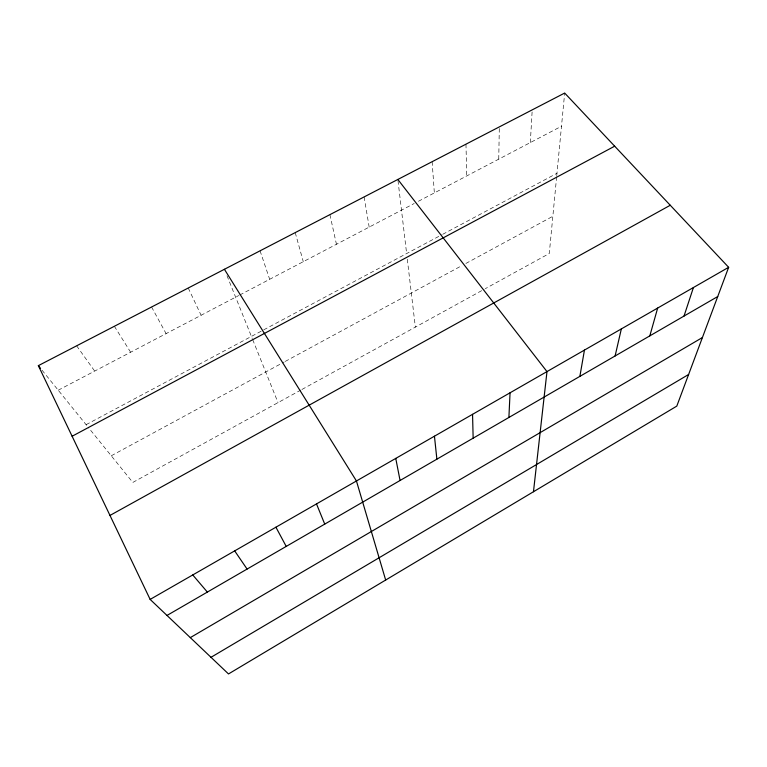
<?xml version="1.0" encoding="UTF-8"?>
<svg xmlns="http://www.w3.org/2000/svg" width="767" height="767" viewBox="0 0 767 767"><rect width="100%" height="100%" fill="white"/><g stroke="black" fill="none" stroke-linecap="round" stroke-linejoin="round"><path stroke-width="0.58" stroke-dasharray="3.83 2.88" d="M498.751 159.153L499.317 126.91M530.323 142.585L532.221 109.863M556.641 176.793L549.277 253.503L485.262 288.689M556.746 175.633L564.675 93.056M300.904 390.039L132.825 482.433L88.263 427.353M301.939 389.463L484.236 289.255M111.263 455.78L284.221 361.976M285.247 361.42L461.763 265.679M465.857 263.464L552.844 216.284M86.096 424.678L262.697 330.395M263.723 329.848L441.658 234.865M442.703 234.309L556.976 173.304M58.215 390.211L238.71 295.544M239.745 294.998L414.209 203.495M418.446 201.27L561.492 126.239M42.032 370.193L87.543 426.462M76.633 345.821L94.677 371.084M114.369 326.272L130.639 352.226M151.569 307.011L166.103 333.626M188.241 288.018L201.098 315.266M226.994 275.717L252.276 338.583M252.707 339.666L278.028 402.608M260.061 250.819L269.677 279.303M295.228 232.612L303.281 261.672M329.906 214.645L336.454 244.28M364.104 196.937L369.186 227.109M397.996 180.638L406.635 253.561M407.306 259.208L415.359 327.116M432.137 161.693L434.343 192.929M465.962 144.186L466.758 175.931"/><path stroke-width="1.15" d="M508.895 417.478L510.055 392.8M533.468 491.743L546.986 371.592L397.852 179.459M579.871 376.376L584.454 350.088M615.105 355.974L621.347 328.909M649.812 335.879L657.664 308.056M684.02 316.071L693.426 287.529M728.65 267.309L676.801 406.107L228.499 673.944L150.14 599.411L38.35 365.648L564.675 93.056L728.65 267.309L150.14 599.411M211.002 657.309L688.613 374.488M190.312 637.617L702.409 337.547M166.995 615.45L717.72 296.551M109.978 515.434L670.262 205.259M72.117 436.25L614.674 146.19M192.757 574.953L207.358 592.076M38.35 365.648L40.555 368.371M234.673 550.879L247.089 569.076M224.405 269.284L356.444 480.976L385.667 580.044M275.919 527.207L286.216 546.42M316.503 503.909L324.738 524.11M395.753 458.407L400.067 480.497M434.448 436.202L436.883 459.174M472.549 414.333L473.153 438.168"/></g></svg>
